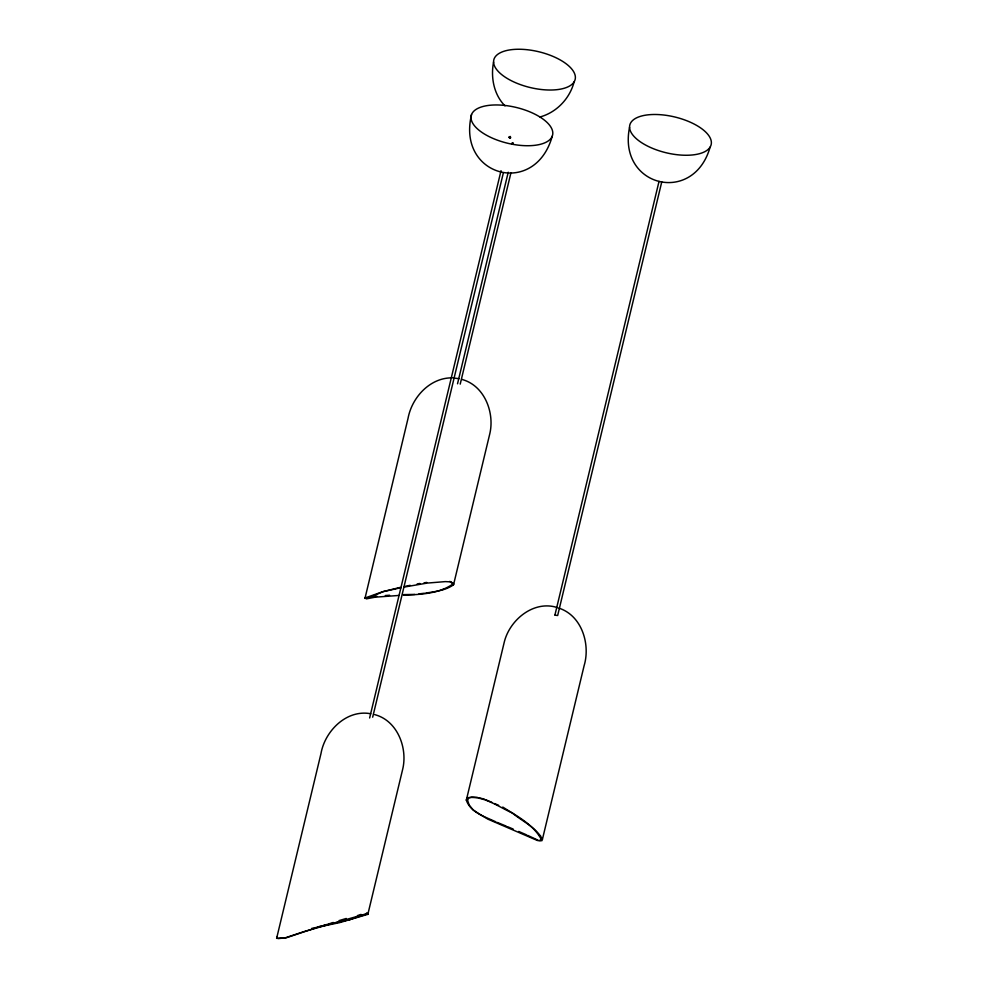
<?xml version="1.0" encoding="UTF-8"?>
<svg xmlns="http://www.w3.org/2000/svg" width="988" height="988" viewBox="0 0 988 988"><rect width="100%" height="100%" fill="white"/><g stroke="black" fill="none" stroke-linecap="round" stroke-linejoin="round"><path stroke-width="1.48" d="M311.615 928.448L339.563 922.644L367.845 914.345L367.931 913.32L303.946 931.622L284.964 937.921L276.628 938.341L320.989 753.56C324.904 730.984 346.627 709.137 370.759 713.756M425.84 593.059C435.263 591.565 445.576 590.478 453.541 584.797L453.64 583.735L451.022 581.883L445.341 581.611L427.125 583.093L404.043 587.094M366.597 912.912L366.474 914.085L349.616 919.63M471.548 114.559C456.382 176.556 535.175 197.724 552.267 136.122A41.829 18.402 13.5 0 0 497.47 104.963A41.829 18.402 13.5 0 0 485.985 134.936A41.829 18.402 13.5 0 0 552.267 136.122M493.58 62.022C490.579 77.212 493.79 94.589 504.979 105.852M629.566 127.267C617.389 186.67 693.539 205.603 710.1 147.126A41.829 18.402 13.5 0 0 659.428 114.633A41.829 18.402 13.5 0 0 641.891 142.865A41.829 18.402 13.5 0 0 710.1 147.126M364.955 598.469L408.044 418.332C411.922 397.312 430.151 377.379 452.541 377.861M369.636 717.967L501.027 170.677M509.808 137.789L510.141 136.393M372.686 717.189L503.349 172.9M512.5 144.075L512.834 142.692M508.227 172.233L457.53 383.789M460.21 384.122L510.957 172.739M367.845 914.345L402.795 768.788C407.661 747.521 397.25 720.487 374.674 714.62M453.541 584.797L489.85 433.547C494.729 412.292 484.305 385.258 461.729 379.38M495.927 821.88C485.17 816.767 470.486 812.581 466.324 800.169L504.226 642.299C509.61 619.735 534.051 599.691 557.701 607.706M554.935 614.993L659.033 181.372M554.984 615.166L557.664 615.499L661.762 181.878M538.806 840.59L541.893 840.702L542.424 839.343L584.106 665.727C590.577 644.225 581.821 615.561 558.949 608.151M276.628 938.341L277.22 936.525M466.324 800.169L467.102 797.761C483.391 795.377 498.199 806.628 512.377 813.062C522.553 821.485 536.015 827.203 542.424 839.343M574.114 81.88A41.829 18.402 13.5 0 1 505.905 77.632A41.829 18.402 13.5 0 1 523.442 49.4A41.829 18.402 13.5 0 1 574.114 81.88C569.817 98.528 556.627 112.41 540.004 116.979M403.45 595.258C419.851 594.418 438.129 593.973 452.158 584.538L452.306 583.328L449.824 581.352M357.434 915.617L361.065 914.406M329.004 923.842L333.277 922.471M338.983 920.631L346.269 918.47M320.285 926.411L286.149 937.822L277.999 938.6M323.2 925.571L327.571 924.299M509.092 137.307L510.635 137.777M510.08 137.937L510.623 137.122L508.944 137.023L509.314 137.703M511.796 143.593L513.118 143.68M512.784 144.223L513.328 143.408L511.636 143.309L512.784 144.223L511.908 143.803M350.579 919.371L318.531 926.732M364.905 598.024L382.467 591.8L401.214 587.638M404.388 586.539L410.106 585.328M400.264 587.403L383.418 591.528L366.289 598.889L375.205 597.172L398.893 595.455M417.195 583.908L419.925 583.476M424.025 582.846L426.754 582.414M418.887 593.912L424.445 593.232M374.23 596.542L376.971 596.27M443.056 589.354L444.23 589.256M385.32 595.529L389.593 595.245M403.437 594.615L414.713 594.418M477.253 797.304L471.696 797.118L468.485 798.008L467.67 800.564L469.201 805.084L473.264 810.024L479.773 814.297L487.899 819.163L537.497 840.529L540.51 840.467L541.078 838.948C532.865 824.165 516.588 815.829 502.756 807.06M453.863 378.021L458.988 378.7M478.723 797.699L484.602 799.23M509.215 137.517L510.191 137.826M497.322 822.448L506.264 826.153M507.536 826.684L513.192 829.08M494.568 803.553L498.656 805.306M539.337 835.305L540.56 835.823M485.824 799.774L491.975 802.441M518.7 831.439L526.332 834.774M527.543 835.329L537.509 839.961"/></g></svg>
